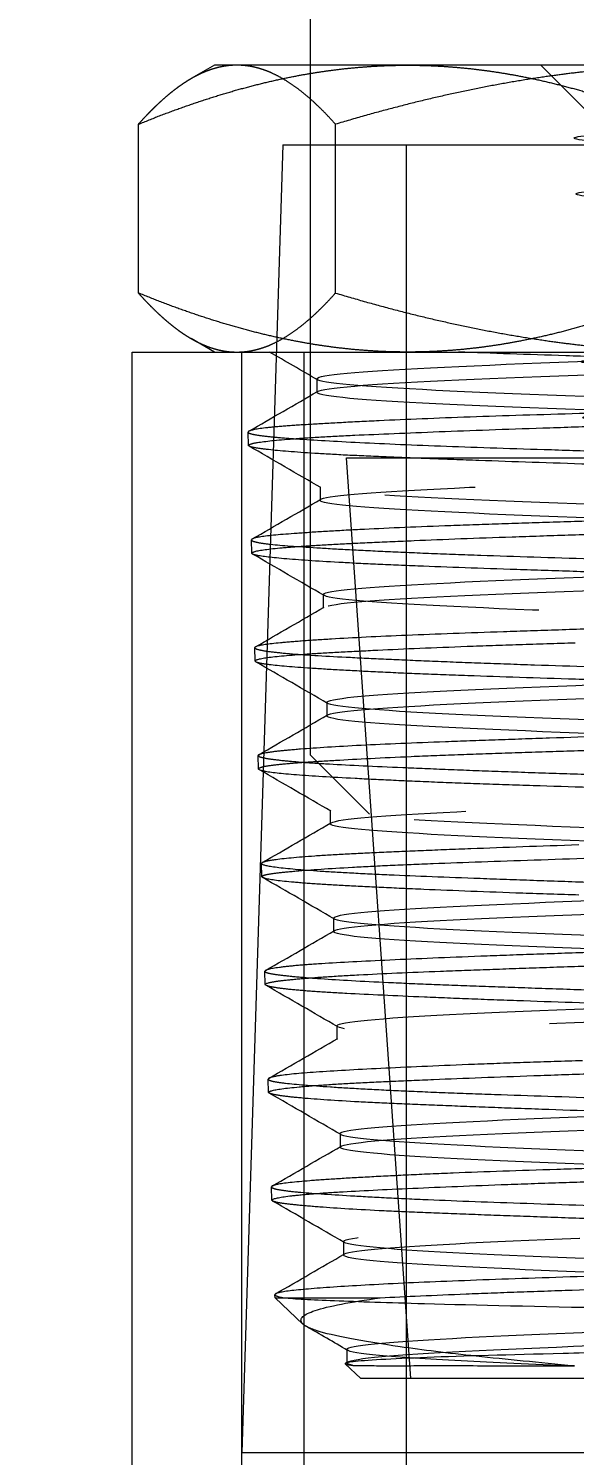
# Model space of a CAD drawing. Header units: millimetres. Extents: x -46397 to 283259, y -8690 to 23983.
# Drawn here: x 188725.79 to 188740.22, y 1613.78 to 1651.43 of the extents above; entities that cross this region are included whole.
import ezdxf

# ---------------------------------------------------------------- set-up
doc = ezdxf.new("R2010")
doc.units = ezdxf.units.MM
doc.linetypes.add('CENTER', pattern=[2, 1.25, -0.25, 0.25, -0.25])
doc.layers.get('Defpoints').update_dxf_attribs({"lineweight": 0})
doc.layers.add('DIM', color=8, linetype='Continuous')
doc.layers.add('mDƯỜNG TÂM', color=8, linetype='CENTER', lineweight=0)
doc.styles.add('GHI CHÚ 1', font='isocp_IV25.ttf', dxfattribs={"width": 0.8})
doc.dimstyles.new('1-30SCALE', dxfattribs={"dimtxt": 75, "dimasz": 75, "dimexe": 37.5, "dimexo": 30, "dimgap": 30, "dimtad": 1, "dimtoh": 1, "dimdec": 0, "dimdsep": 46, "dimtxsty": 'GHI CHÚ 1', "dimcen": 0.09, "dimclrd": 256, "dimclre": 256, "dimclrt": 2, "dimadec": 0, "dimazin": 0, "dimtfac": 1, "dimtdec": 0, "dimtofl": 0, "dimtmove": 0, "dimatfit": 3, "dimfxl": 1, "dimlwd": 0, "dimlwe": 0, "dimarcsym": 0})

# ---------------------------------------------------------------- blocks, each defined once
blk = doc.blocks.new('ggd')
at = {"layer": 'mDƯỜNG TÂM', "color": 8, "ltscale": 50, "extrusion": (6.89019e-16, 1, 0)}
for p, q in [((615.839, 1595.599), (615.839, 1592.234)), ((613.31, 1592.234), (612.695, 1591.879)), ((618.414, 1592.234), (613.31, 1592.234)), ((615.839, 1592.234), (615.839, 1574.038)), ((635.245, 1592.234), (618.414, 1592.234)), ((623.473, 1590.693), (621.932, 1592.234)), ((611.3, 1586.223), (611.3, 1590.677)), ((616.508, 1586.223), (616.508, 1590.677)), ((615.113, 1590.132), (614.035, 1555.635)), ((615.113, 1590.132), (617.512, 1590.132)), ((617.512, 1590.132), (646.357, 1590.132)), ((618.379, 1555.635), (618.379, 1590.132)), ((613.31, 1584.666), (612.695, 1585.021)), ((611.134, 1584.666), (616.875, 1584.666)), ((611.134, 1537.624), (611.134, 1584.666)), ((614.035, 1537.624), (614.035, 1584.666)), ((615.682, 1537.624), (615.682, 1584.666)), ((616.875, 1584.666), (650.336, 1584.666)), ((618.379, 1412.577), (618.379, 1584.666)), ((616.013, 1583.958), (616.013, 1583.603)), ((614.21, 1582.204), (614.199, 1582.554)), ((616.795, 1581.878), (644.2, 1581.878)), ((618.494, 1557.582), (616.795, 1581.878)), ((616.099, 1581.114), (616.099, 1580.758)), ((614.298, 1579.358), (614.287, 1579.711)), ((616.186, 1578.268), (616.186, 1577.912)), ((614.387, 1576.513), (614.376, 1576.867)), ((616.275, 1575.422), (616.275, 1575.067)), ((614.475, 1573.67), (614.464, 1574.021)), ((617.407, 1572.47), (615.839, 1574.038)), ((616.367, 1572.577), (616.367, 1572.222)), ((614.564, 1570.826), (614.553, 1571.175)), ((616.457, 1569.733), (616.457, 1569.377)), ((614.652, 1567.981), (614.642, 1568.329)), ((616.546, 1566.889), (616.546, 1566.533)), ((614.741, 1565.135), (614.73, 1565.484)), ((616.632, 1564.044), (616.632, 1563.689)), ((614.83, 1562.288), (614.819, 1562.64)), ((616.718, 1561.199), (616.718, 1560.843)), ((614.91, 1559.715), (614.907, 1559.796)), ((614.91, 1559.715), (615.149, 1559.715)), ((615.648, 1559.021), (614.91, 1559.715)), ((615.149, 1559.715), (617.691, 1559.715)), ((616.806, 1558.353), (616.806, 1557.997)), ((617.18, 1557.582), (616.764, 1557.973)), ((616.769, 1557.988), (616.828, 1558.022)), ((644.291, 1557.582), (617.18, 1557.582)), ((614.035, 1555.635), (616.6, 1555.635)), ((616.6, 1555.635), (647.435, 1555.635))]:
    blk.add_line(p, q, dxfattribs=at)
at = {"layer": 'mDƯỜNG TÂM', "color": 8, "ltscale": 50}
for points, weights in [([(611.3, 1590.677), (615.112, 1592.234), (618.414, 1592.234)], [1.34963998936, 1.45403500584, 1.45403500584]), ([(613.904, 1592.234), (613.31, 1592.234), (612.695, 1591.879)], [1.45403500584, 1.45403500584, 1.42883311841]), ([(616.508, 1590.677), (615.112, 1592.234), (613.904, 1592.234)], [1.34963998936, 1.45403500584, 1.45403500584]), ([(626.225, 1592.234), (621.715, 1592.234), (616.508, 1590.677)], [1.45403500584, 1.45403500584, 1.34963998936]), ([(618.414, 1592.234), (621.715, 1592.234), (625.528, 1590.677)], [1.45403500584, 1.45403500584, 1.34963998936]), ([(612.695, 1591.879), (612.036, 1591.498), (611.3, 1590.677)], [1.42883311841, 1.40274220466, 1.34963998936]), ([(611.3, 1586.223), (612.036, 1585.402), (612.695, 1585.021)], [1.34963998936, 1.40274220466, 1.42883311841]), ([(618.414, 1584.666), (615.112, 1584.666), (611.3, 1586.223)], [1.45403500584, 1.45403500584, 1.34963998936]), ([(613.904, 1584.666), (615.112, 1584.666), (616.508, 1586.223)], [1.45403500584, 1.45403500584, 1.34963998936]), ([(616.508, 1586.223), (621.715, 1584.666), (626.225, 1584.666)], [1.34963998936, 1.45403500584, 1.45403500584]), ([(625.528, 1586.223), (621.715, 1584.666), (618.414, 1584.666)], [1.34963998936, 1.45403500584, 1.45403500584]), ([(612.695, 1585.021), (613.31, 1584.666), (613.904, 1584.666)], [1.42883311841, 1.45403500584, 1.45403500584])]:
    blk.add_rational_spline(points, weights, degree=2, dxfattribs=at)
for points, knots in [([(628.745, 1582.629), (628.706, 1582.63), (628.667, 1582.631), (626.687, 1582.694), (624.985, 1582.756), (623.024, 1582.879), (622.778, 1582.941), (623.897, 1583.064), (625.255, 1583.126), (628.799, 1583.249), (630.964, 1583.31), (634.849, 1583.434), (636.546, 1583.495), (638.485, 1583.619), (638.715, 1583.68), (637.562, 1583.803), (636.186, 1583.865), (632.616, 1583.988), (630.444, 1584.05), (626.555, 1584.173), (624.864, 1584.235), (622.948, 1584.358), (622.735, 1584.42), (623.921, 1584.543), (625.314, 1584.604), (628.91, 1584.728), (631.091, 1584.789), (634.981, 1584.913), (636.667, 1584.974), (638.56, 1585.097), (638.757, 1585.159), (637.536, 1585.282), (636.126, 1585.344), (632.504, 1585.467), (630.316, 1585.529), (626.423, 1585.652), (624.744, 1585.714), (622.873, 1585.837), (622.693, 1585.898), (623.948, 1586.022), (625.376, 1586.083), (629.023, 1586.207), (631.219, 1586.268), (635.113, 1586.391), (636.786, 1586.453), (638.634, 1586.576), (638.797, 1586.638), (637.508, 1586.761), (636.063, 1586.823), (632.391, 1586.946), (630.186, 1587.008), (626.291, 1587.131), (624.624, 1587.192), (622.8, 1587.316), (622.654, 1587.377), (623.978, 1587.501), (625.44, 1587.562), (629.137, 1587.685), (631.349, 1587.747), (635.246, 1587.87), (636.906, 1587.932), (638.706, 1588.055), (638.836, 1588.117), (637.477, 1588.24), (635.998, 1588.302), (632.275, 1588.425), (630.056, 1588.486), (626.159, 1588.61), (624.505, 1588.671), (622.729, 1588.795), (622.616, 1588.856), (624.01, 1588.979), (625.507, 1589.041), (629.254, 1589.164), (631.481, 1589.226), (635.378, 1589.349), (637.025, 1589.411), (638.777, 1589.534), (638.872, 1589.596), (637.444, 1589.719), (635.93, 1589.78), (632.158, 1589.904), (629.924, 1589.965), (626.026, 1590.088), (624.387, 1590.15), (622.659, 1590.273), (622.581, 1590.335), (624.044, 1590.458), (625.576, 1590.52), (629.372, 1590.643), (631.613, 1590.705), (635.511, 1590.828), (637.143, 1590.89), (638.846, 1591.013), (638.906, 1591.074), (637.408, 1591.198), (635.859, 1591.259), (633.279, 1591.342), (632.567, 1591.364), (631.84, 1591.386)], [0.1246883, 0.1246883, 0.1246883, 0.1246883, 0.125, 0.125, 0.140625, 0.140625, 0.15625, 0.15625, 0.171875, 0.171875, 0.1875, 0.1875, 0.203125, 0.203125, 0.21875, 0.21875, 0.234375, 0.234375, 0.25, 0.25, 0.265625, 0.265625, 0.28125, 0.28125, 0.296875, 0.296875, 0.3125, 0.3125, 0.328125, 0.328125, 0.34375, 0.34375, 0.359375, 0.359375, 0.375, 0.375, 0.390625, 0.390625, 0.40625, 0.40625, 0.421875, 0.421875, 0.4375, 0.4375, 0.453125, 0.453125, 0.46875, 0.46875, 0.484375, 0.484375, 0.5, 0.5, 0.515625, 0.515625, 0.53125, 0.53125, 0.546875, 0.546875, 0.5625, 0.5625, 0.578125, 0.578125, 0.59375, 0.59375, 0.609375, 0.609375, 0.625, 0.625, 0.640625, 0.640625, 0.65625, 0.65625, 0.671875, 0.671875, 0.6875, 0.6875, 0.703125, 0.703125, 0.71875, 0.71875, 0.734375, 0.734375, 0.75, 0.75, 0.765625, 0.765625, 0.78125, 0.78125, 0.796875, 0.796875, 0.8125, 0.8125, 0.828125, 0.828125, 0.84375, 0.84375, 0.859375, 0.859375, 0.8648583, 0.8648583, 0.8648583, 0.8648583]), ([(616.964, 1557.93), (616.882, 1557.947), (616.832, 1557.965), (616.714, 1558.079), (617.589, 1558.175), (620.959, 1558.368), (623.444, 1558.464), (629.06, 1558.657), (632.177, 1558.753), (637.832, 1558.946), (640.354, 1559.042), (643.82, 1559.235), (644.753, 1559.331), (644.662, 1559.523), (643.637, 1559.62), (640.021, 1559.812), (637.438, 1559.909), (631.716, 1560.101), (628.592, 1560.198), (623.015, 1560.39), (620.578, 1560.487), (617.343, 1560.679), (616.554, 1560.776), (616.938, 1560.968), (618.11, 1561.064), (621.967, 1561.257), (624.641, 1561.353), (630.455, 1561.546), (633.58, 1561.642), (639.065, 1561.835), (641.41, 1561.931), (644.405, 1562.124), (645.046, 1562.22), (644.368, 1562.413), (643.051, 1562.509), (638.963, 1562.702), (636.203, 1562.798), (630.31, 1562.991), (627.192, 1563.087), (621.813, 1563.28), (619.566, 1563.376), (616.82, 1563.569), (616.329, 1563.665), (617.3, 1563.858), (618.761, 1563.954), (623.073, 1564.146), (625.912, 1564.243), (631.87, 1564.435), (634.972, 1564.532), (640.232, 1564.724), (642.375, 1564.821), (644.864, 1565.013), (645.203, 1565.11), (643.938, 1565.302), (642.337, 1565.399), (637.811, 1565.591), (634.898, 1565.687), (628.889, 1565.88), (625.81, 1565.976), (620.683, 1566.169), (618.65, 1566.265), (616.426, 1566.458), (616.241, 1566.554), (617.799, 1566.747), (619.537, 1566.843), (624.268, 1567.036), (627.248, 1567.132), (633.293, 1567.325), (636.341, 1567.421), (641.321, 1567.614), (643.239, 1567.71), (645.191, 1567.903), (645.221, 1567.999), (643.373, 1568.192), (641.5, 1568.288), (636.575, 1568.481), (633.535, 1568.577), (627.469, 1568.77), (624.458, 1568.866), (619.637, 1569.058), (617.841, 1569.155), (616.167, 1569.347), (616.294, 1569.444), (618.43, 1569.636), (620.433, 1569.733), (625.542, 1569.925), (628.634, 1570.022), (634.708, 1570.214), (637.673, 1570.311), (642.321, 1570.503), (643.991, 1570.599), (645.381, 1570.792), (645.097, 1570.888), (642.677, 1571.081), (640.548, 1571.177), (635.266, 1571.37), (632.128, 1571.466), (626.062, 1571.659), (623.15, 1571.755), (618.687, 1571.948), (617.148, 1572.044), (616.047, 1572.237), (616.489, 1572.333), (619.189, 1572.526), (621.44, 1572.622), (626.882, 1572.815), (630.058, 1572.911), (636.103, 1573.104), (638.954, 1573.2), (643.22, 1573.393), (644.624, 1573.489), (645.43, 1573.681), (644.831, 1573.778), (641.855, 1573.97), (639.487, 1574.067), (633.897, 1574.259), (630.69, 1574.356), (624.683, 1574.548), (621.899, 1574.645), (617.841, 1574.837), (616.578, 1574.934), (616.069, 1575.126), (616.825, 1575.222), (620.071, 1575.415), (622.551, 1575.511), (628.277, 1575.704), (631.507, 1575.8), (637.462, 1575.993), (640.171, 1576.089), (644.009, 1576.282), (645.129, 1576.378), (645.336, 1576.571), (644.424, 1576.667), (640.915, 1576.86), (638.328, 1576.956), (632.479, 1577.149), (629.234, 1577.245), (623.346, 1577.438), (620.72, 1577.534), (617.112, 1577.727), (616.14, 1577.823), (616.235, 1578.016), (617.302, 1578.112), (621.068, 1578.304), (623.756, 1578.401), (629.714, 1578.593), (632.967, 1578.69), (638.773, 1578.882), (641.31, 1578.979), (644.678, 1579.171), (645.499, 1579.268), (645.099, 1579.46), (643.879, 1579.557), (639.864, 1579.749), (637.08, 1579.845), (631.027, 1580.038), (627.774, 1580.134), (622.065, 1580.327), (619.623, 1580.423), (616.506, 1580.616), (615.838, 1580.712), (616.544, 1580.905), (617.916, 1581.001), (622.171, 1581.194), (625.044, 1581.29), (631.178, 1581.483), (634.423, 1581.579), (640.022, 1581.772), (642.361, 1581.868), (645.219, 1582.061), (645.73, 1582.157), (644.718, 1582.35), (643.198, 1582.446), (638.71, 1582.639), (635.755, 1582.735), (629.554, 1582.928), (626.326, 1583.024), (620.852, 1583.216), (618.622, 1583.313), (616.031, 1583.505), (615.679, 1583.602), (616.996, 1583.794), (618.662, 1583.891), (623.372, 1584.083), (626.404, 1584.18), (632.656, 1584.372), (635.861, 1584.469), (639.464, 1584.599), (640.331, 1584.632), (641.113, 1584.666)], [0.0142017, 0.0142017, 0.0142017, 0.0142017, 0.015625, 0.015625, 0.0234375, 0.0234375, 0.03125, 0.03125, 0.0390625, 0.0390625, 0.046875, 0.046875, 0.0546875, 0.0546875, 0.0625, 0.0625, 0.0703125, 0.0703125, 0.078125, 0.078125, 0.0859375, 0.0859375, 0.09375, 0.09375, 0.1015625, 0.1015625, 0.109375, 0.109375, 0.1171875, 0.1171875, 0.125, 0.125, 0.1328125, 0.1328125, 0.140625, 0.140625, 0.1484375, 0.1484375, 0.15625, 0.15625, 0.1640625, 0.1640625, 0.171875, 0.171875, 0.1796875, 0.1796875, 0.1875, 0.1875, 0.1953125, 0.1953125, 0.203125, 0.203125, 0.2109375, 0.2109375, 0.21875, 0.21875, 0.2265625, 0.2265625, 0.234375, 0.234375, 0.2421875, 0.2421875, 0.25, 0.25, 0.2578125, 0.2578125, 0.265625, 0.265625, 0.2734375, 0.2734375, 0.28125, 0.28125, 0.2890625, 0.2890625, 0.296875, 0.296875, 0.3046875, 0.3046875, 0.3125, 0.3125, 0.3203125, 0.3203125, 0.328125, 0.328125, 0.3359375, 0.3359375, 0.34375, 0.34375, 0.3515625, 0.3515625, 0.359375, 0.359375, 0.3671875, 0.3671875, 0.375, 0.375, 0.3828125, 0.3828125, 0.390625, 0.390625, 0.3984375, 0.3984375, 0.40625, 0.40625, 0.4140625, 0.4140625, 0.421875, 0.421875, 0.4296875, 0.4296875, 0.4375, 0.4375, 0.4453125, 0.4453125, 0.453125, 0.453125, 0.4609375, 0.4609375, 0.46875, 0.46875, 0.4765625, 0.4765625, 0.484375, 0.484375, 0.4921875, 0.4921875, 0.5, 0.5, 0.5078125, 0.5078125, 0.515625, 0.515625, 0.5234375, 0.5234375, 0.53125, 0.53125, 0.5390625, 0.5390625, 0.546875, 0.546875, 0.5546875, 0.5546875, 0.5625, 0.5625, 0.5703125, 0.5703125, 0.578125, 0.578125, 0.5859375, 0.5859375, 0.59375, 0.59375, 0.6015625, 0.6015625, 0.609375, 0.609375, 0.6171875, 0.6171875, 0.625, 0.625, 0.6328125, 0.6328125, 0.640625, 0.640625, 0.6484375, 0.6484375, 0.65625, 0.65625, 0.6640625, 0.6640625, 0.671875, 0.671875, 0.6796875, 0.6796875, 0.6875, 0.6875, 0.6953125, 0.6953125, 0.703125, 0.703125, 0.7109375, 0.7109375, 0.71875, 0.71875, 0.7265625, 0.7265625, 0.734375, 0.734375, 0.7371154, 0.7371154, 0.7371154, 0.7371154]), ([(622.818, 1557.916), (621.694, 1557.96), (620.682, 1558.005), (617.989, 1558.145), (616.913, 1558.242), (616.714, 1558.434), (617.589, 1558.531), (620.959, 1558.723), (623.444, 1558.82), (629.06, 1559.012), (632.177, 1559.109), (637.832, 1559.301), (640.354, 1559.398), (643.82, 1559.59), (644.753, 1559.686), (644.662, 1559.879), (643.637, 1559.975), (640.021, 1560.168), (637.438, 1560.264), (631.716, 1560.457), (628.592, 1560.553), (623.015, 1560.746), (620.578, 1560.842), (617.343, 1561.035), (616.554, 1561.131), (616.938, 1561.324), (618.11, 1561.42), (621.967, 1561.613), (624.641, 1561.709), (630.455, 1561.902), (633.58, 1561.998), (639.065, 1562.191), (641.41, 1562.287), (644.405, 1562.48), (645.046, 1562.576), (644.368, 1562.768), (643.051, 1562.865), (638.963, 1563.057), (636.203, 1563.154), (630.31, 1563.346), (627.192, 1563.443), (621.813, 1563.635), (619.566, 1563.732), (616.82, 1563.924), (616.329, 1564.021), (617.3, 1564.213), (618.761, 1564.309), (623.073, 1564.502), (625.912, 1564.598), (631.87, 1564.791), (634.972, 1564.887), (640.232, 1565.08), (642.375, 1565.176), (644.864, 1565.369), (645.203, 1565.465), (643.938, 1565.658), (642.337, 1565.754), (637.811, 1565.947), (634.898, 1566.043), (628.889, 1566.236), (625.81, 1566.332), (620.683, 1566.525), (618.65, 1566.621), (616.426, 1566.814), (616.241, 1566.91), (617.799, 1567.103), (619.537, 1567.199), (624.268, 1567.391), (627.248, 1567.488), (633.293, 1567.68), (636.341, 1567.777), (641.321, 1567.969), (643.239, 1568.066), (645.191, 1568.258), (645.221, 1568.355), (643.373, 1568.547), (641.5, 1568.644), (636.575, 1568.836), (633.535, 1568.932), (627.469, 1569.125), (624.458, 1569.221), (619.637, 1569.414), (617.841, 1569.51), (616.167, 1569.703), (616.294, 1569.799), (618.43, 1569.992), (620.433, 1570.088), (625.542, 1570.281), (628.634, 1570.377), (634.708, 1570.57), (637.673, 1570.666), (642.321, 1570.859), (643.991, 1570.955), (645.381, 1571.148), (645.097, 1571.244), (642.677, 1571.437), (640.548, 1571.533), (635.266, 1571.726), (632.128, 1571.822), (626.062, 1572.015), (623.15, 1572.111), (618.687, 1572.303), (617.148, 1572.4), (616.047, 1572.592), (616.489, 1572.689), (619.189, 1572.881), (621.44, 1572.978), (626.882, 1573.17), (630.058, 1573.267), (636.103, 1573.459), (638.954, 1573.556), (643.22, 1573.748), (644.624, 1573.844), (645.43, 1574.037), (644.831, 1574.133), (641.855, 1574.326), (639.487, 1574.422), (633.897, 1574.615), (630.69, 1574.711), (624.683, 1574.904), (621.899, 1575), (617.841, 1575.193), (616.578, 1575.289), (616.069, 1575.482), (616.825, 1575.578), (620.071, 1575.771), (622.551, 1575.867), (628.277, 1576.06), (631.507, 1576.156), (637.462, 1576.349), (640.171, 1576.445), (644.009, 1576.638), (645.129, 1576.734), (645.336, 1576.926), (644.424, 1577.023), (640.915, 1577.215), (638.328, 1577.312), (632.479, 1577.504), (629.234, 1577.601), (623.346, 1577.793), (620.72, 1577.89), (617.112, 1578.082), (616.14, 1578.179), (616.235, 1578.371), (617.302, 1578.467), (621.068, 1578.66), (623.756, 1578.756), (629.714, 1578.949), (632.967, 1579.045), (638.773, 1579.238), (641.31, 1579.334), (644.678, 1579.527), (645.499, 1579.623), (645.099, 1579.816), (643.879, 1579.912), (639.864, 1580.105), (637.08, 1580.201), (631.027, 1580.394), (627.774, 1580.49), (622.065, 1580.683), (619.623, 1580.779), (616.506, 1580.972), (615.838, 1581.068), (616.544, 1581.261), (617.916, 1581.357), (622.171, 1581.549), (625.044, 1581.646), (631.178, 1581.838), (634.423, 1581.935), (640.022, 1582.127), (642.361, 1582.224), (645.219, 1582.416), (645.73, 1582.513), (644.718, 1582.705), (643.198, 1582.802), (638.71, 1582.994), (635.755, 1583.091), (629.554, 1583.283), (626.326, 1583.379), (620.852, 1583.572), (618.622, 1583.668), (616.031, 1583.861), (615.679, 1583.957), (616.996, 1584.15), (618.662, 1584.246), (623.372, 1584.439), (626.404, 1584.535), (629.905, 1584.643), (630.282, 1584.655), (630.658, 1584.666)], [0.0042069, 0.0042069, 0.0042069, 0.0042069, 0.0078125, 0.0078125, 0.015625, 0.015625, 0.0234375, 0.0234375, 0.03125, 0.03125, 0.0390625, 0.0390625, 0.046875, 0.046875, 0.0546875, 0.0546875, 0.0625, 0.0625, 0.0703125, 0.0703125, 0.078125, 0.078125, 0.0859375, 0.0859375, 0.09375, 0.09375, 0.1015625, 0.1015625, 0.109375, 0.109375, 0.1171875, 0.1171875, 0.125, 0.125, 0.1328125, 0.1328125, 0.140625, 0.140625, 0.1484375, 0.1484375, 0.15625, 0.15625, 0.1640625, 0.1640625, 0.171875, 0.171875, 0.1796875, 0.1796875, 0.1875, 0.1875, 0.1953125, 0.1953125, 0.203125, 0.203125, 0.2109375, 0.2109375, 0.21875, 0.21875, 0.2265625, 0.2265625, 0.234375, 0.234375, 0.2421875, 0.2421875, 0.25, 0.25, 0.2578125, 0.2578125, 0.265625, 0.265625, 0.2734375, 0.2734375, 0.28125, 0.28125, 0.2890625, 0.2890625, 0.296875, 0.296875, 0.3046875, 0.3046875, 0.3125, 0.3125, 0.3203125, 0.3203125, 0.328125, 0.328125, 0.3359375, 0.3359375, 0.34375, 0.34375, 0.3515625, 0.3515625, 0.359375, 0.359375, 0.3671875, 0.3671875, 0.375, 0.375, 0.3828125, 0.3828125, 0.390625, 0.390625, 0.3984375, 0.3984375, 0.40625, 0.40625, 0.4140625, 0.4140625, 0.421875, 0.421875, 0.4296875, 0.4296875, 0.4375, 0.4375, 0.4453125, 0.4453125, 0.453125, 0.453125, 0.4609375, 0.4609375, 0.46875, 0.46875, 0.4765625, 0.4765625, 0.484375, 0.484375, 0.4921875, 0.4921875, 0.5, 0.5, 0.5078125, 0.5078125, 0.515625, 0.515625, 0.5234375, 0.5234375, 0.53125, 0.53125, 0.5390625, 0.5390625, 0.546875, 0.546875, 0.5546875, 0.5546875, 0.5625, 0.5625, 0.5703125, 0.5703125, 0.578125, 0.578125, 0.5859375, 0.5859375, 0.59375, 0.59375, 0.6015625, 0.6015625, 0.609375, 0.609375, 0.6171875, 0.6171875, 0.625, 0.625, 0.6328125, 0.6328125, 0.640625, 0.640625, 0.6484375, 0.6484375, 0.65625, 0.65625, 0.6640625, 0.6640625, 0.671875, 0.671875, 0.6796875, 0.6796875, 0.6875, 0.6875, 0.6953125, 0.6953125, 0.703125, 0.703125, 0.7109375, 0.7109375, 0.71875, 0.71875, 0.7265625, 0.7265625, 0.7275, 0.7275, 0.7275, 0.7275]), ([(624.163, 1584.521), (623.629, 1584.536), (623.102, 1584.552), (622.592, 1584.568), (621.573, 1584.6), (620.628, 1584.633), (619.757, 1584.666)], [0.564025617, 0.564025617, 0.564025617, 0.564025617, 0.565133722, 0.565133722, 0.565133722, 0.567349933, 0.567349933, 0.567349933, 0.567349933]), ([(627.879, 1583.189), (627.307, 1583.172), (626.735, 1583.155), (626.173, 1583.139), (625.048, 1583.106), (623.975, 1583.074), (622.952, 1583.043), (621.929, 1583.012), (620.949, 1582.982), (620.063, 1582.951)], [0.212977656, 0.212977656, 0.212977656, 0.212977656, 0.214091572, 0.214091572, 0.214091572, 0.216319403, 0.216319403, 0.216319403, 0.218547234, 0.218547234, 0.218547234, 0.218547234]), ([(617.659, 1582.853), (617.301, 1582.836), (616.967, 1582.819), (616.662, 1582.803), (616.357, 1582.787), (616.079, 1582.772), (615.829, 1582.756)], [0.220775066, 0.220775066, 0.220775066, 0.220775066, 0.221888981, 0.221888981, 0.221888981, 0.223002897, 0.223002897, 0.223002897, 0.223002897]), ([(616.12, 1582.426), (616.393, 1582.442), (616.692, 1582.457), (617.015, 1582.472), (617.661, 1582.503), (618.403, 1582.533), (619.246, 1582.566), (620.088, 1582.599), (621.006, 1582.632), (621.988, 1582.665)], [0.515268982, 0.515268982, 0.515268982, 0.515268982, 0.516377087, 0.516377087, 0.516377087, 0.518593298, 0.518593298, 0.518593298, 0.520809508, 0.520809508, 0.520809508, 0.520809508]), ([(614.252, 1582.517), (614.298, 1582.501), (614.375, 1582.485), (614.482, 1582.47), (614.589, 1582.454), (614.725, 1582.439), (614.892, 1582.424)], [0.228572475, 0.228572475, 0.228572475, 0.228572475, 0.229686391, 0.229686391, 0.229686391, 0.230800306, 0.230800306, 0.230800306, 0.230800306]), ([(614.892, 1582.424), (615.058, 1582.409), (615.255, 1582.393), (615.481, 1582.378), (615.934, 1582.346), (616.492, 1582.313), (617.154, 1582.28)], [0.230800306, 0.230800306, 0.230800306, 0.230800306, 0.231914222, 0.231914222, 0.231914222, 0.234142053, 0.234142053, 0.234142053, 0.234142053]), ([(619.437, 1582.183), (620.284, 1582.152), (621.208, 1582.122), (622.211, 1582.091), (622.712, 1582.075), (623.231, 1582.059), (623.758, 1582.042)], [0.236369885, 0.236369885, 0.236369885, 0.236369885, 0.238597716, 0.238597716, 0.238597716, 0.239711632, 0.239711632, 0.239711632, 0.239711632]), ([(620.296, 1581.805), (619.841, 1581.821), (619.408, 1581.837), (618.999, 1581.852), (618.591, 1581.868), (618.205, 1581.883), (617.843, 1581.898)], [0.500863612, 0.500863612, 0.500863612, 0.500863612, 0.501971718, 0.501971718, 0.501971718, 0.503079823, 0.503079823, 0.503079823, 0.503079823]), ([(619.397, 1580.079), (618.55, 1580.047), (617.801, 1580.014), (617.147, 1579.981), (616.82, 1579.965), (616.517, 1579.948), (616.24, 1579.931)], [0.285382173, 0.285382173, 0.285382173, 0.285382173, 0.287610004, 0.287610004, 0.287610004, 0.28872392, 0.28872392, 0.28872392, 0.28872392]), ([(623.692, 1580.219), (623.166, 1580.203), (622.656, 1580.187), (622.162, 1580.171), (621.668, 1580.156), (621.19, 1580.14), (620.729, 1580.125)], [0.282040426, 0.282040426, 0.282040426, 0.282040426, 0.283154342, 0.283154342, 0.283154342, 0.284268257, 0.284268257, 0.284268257, 0.284268257]), ([(622.658, 1579.84), (623.166, 1579.855), (623.686, 1579.87), (624.218, 1579.886), (624.749, 1579.901), (625.292, 1579.916), (625.846, 1579.932)], [0.455431294, 0.455431294, 0.455431294, 0.455431294, 0.456539399, 0.456539399, 0.456539399, 0.457647504, 0.457647504, 0.457647504, 0.457647504]), ([(616.595, 1579.116), (616.004, 1579.149), (615.519, 1579.183), (615.147, 1579.215), (614.775, 1579.248), (614.527, 1579.278), (614.399, 1579.309)], [0.438809714, 0.438809714, 0.438809714, 0.438809714, 0.441025924, 0.441025924, 0.441025924, 0.443242135, 0.443242135, 0.443242135, 0.443242135]), ([(614.457, 1579.643), (614.541, 1579.627), (614.656, 1579.611), (614.801, 1579.595), (615.089, 1579.564), (615.492, 1579.534), (616.012, 1579.503), (616.272, 1579.487), (616.563, 1579.471), (616.876, 1579.454), (617.19, 1579.438), (617.527, 1579.421), (617.889, 1579.405), (618.251, 1579.388), (618.636, 1579.372), (619.045, 1579.355), (619.455, 1579.339), (619.891, 1579.323), (620.343, 1579.307)], [0.295407414, 0.295407414, 0.295407414, 0.295407414, 0.296521329, 0.296521329, 0.296521329, 0.298749161, 0.298749161, 0.298749161, 0.299863076, 0.299863076, 0.299863076, 0.300976992, 0.300976992, 0.300976992, 0.302090907, 0.302090907, 0.302090907, 0.303204823, 0.303204823, 0.303204823, 0.303204823]), ([(615.101, 1579.504), (615.281, 1579.52), (615.492, 1579.536), (615.73, 1579.551), (615.967, 1579.567), (616.231, 1579.582), (616.522, 1579.597), (616.812, 1579.613), (617.13, 1579.628), (617.474, 1579.644)], [0.447674556, 0.447674556, 0.447674556, 0.447674556, 0.448782662, 0.448782662, 0.448782662, 0.449890767, 0.449890767, 0.449890767, 0.450998872, 0.450998872, 0.450998872, 0.450998872]), ([(620.343, 1579.307), (621.248, 1579.275), (622.218, 1579.245), (623.253, 1579.214), (623.77, 1579.199), (624.307, 1579.183), (624.853, 1579.166)], [0.303204823, 0.303204823, 0.303204823, 0.303204823, 0.305432654, 0.305432654, 0.305432654, 0.30654657, 0.30654657, 0.30654657, 0.30654657]), ([(621.301, 1578.927), (620.346, 1578.959), (619.473, 1578.99), (618.683, 1579.02), (618.288, 1579.036), (617.912, 1579.051), (617.562, 1579.067), (617.212, 1579.083), (616.89, 1579.1), (616.595, 1579.116)], [0.434377292, 0.434377292, 0.434377292, 0.434377292, 0.436593503, 0.436593503, 0.436593503, 0.437701608, 0.437701608, 0.437701608, 0.438809714, 0.438809714, 0.438809714, 0.438809714]), ([(623.951, 1577.383), (623.423, 1577.366), (622.904, 1577.349), (622.4, 1577.333), (621.896, 1577.316), (621.412, 1577.3), (620.948, 1577.284)], [0.347761449, 0.347761449, 0.347761449, 0.347761449, 0.348875364, 0.348875364, 0.348875364, 0.34998928, 0.34998928, 0.34998928, 0.34998928]), ([(614.528, 1576.803), (614.607, 1576.787), (614.717, 1576.77), (614.857, 1576.754), (614.997, 1576.737), (615.169, 1576.721), (615.369, 1576.705)], [0.361128436, 0.361128436, 0.361128436, 0.361128436, 0.362242352, 0.362242352, 0.362242352, 0.363356268, 0.363356268, 0.363356268, 0.363356268]), ([(615.855, 1576.323), (615.371, 1576.356), (615.007, 1576.387), (614.76, 1576.417), (614.637, 1576.433), (614.543, 1576.448), (614.48, 1576.464)], [0.374539604, 0.374539604, 0.374539604, 0.374539604, 0.376755815, 0.376755815, 0.376755815, 0.37786392, 0.37786392, 0.37786392, 0.37786392]), ([(619.069, 1576.513), (619.475, 1576.497), (619.902, 1576.48), (620.35, 1576.464), (620.799, 1576.447), (621.271, 1576.431), (621.761, 1576.415)], [0.36781193, 0.36781193, 0.36781193, 0.36781193, 0.368925846, 0.368925846, 0.368925846, 0.370039762, 0.370039762, 0.370039762, 0.370039762]), ([(621.761, 1576.415), (622.741, 1576.383), (623.772, 1576.353), (624.855, 1576.322), (625.937, 1576.291), (627.082, 1576.257), (628.228, 1576.223)], [0.370039762, 0.370039762, 0.370039762, 0.370039762, 0.372267593, 0.372267593, 0.372267593, 0.374495424, 0.374495424, 0.374495424, 0.374495424]), ([(624.428, 1575.983), (623.89, 1576), (623.359, 1576.017), (622.849, 1576.033), (621.829, 1576.066), (620.88, 1576.096), (620.002, 1576.127), (619.562, 1576.143), (619.139, 1576.158), (618.742, 1576.174)], [0.366782867, 0.366782867, 0.366782867, 0.366782867, 0.367890972, 0.367890972, 0.367890972, 0.370107183, 0.370107183, 0.370107183, 0.371215288, 0.371215288, 0.371215288, 0.371215288]), ([(615.058, 1573.897), (615.213, 1573.88), (615.398, 1573.864), (615.613, 1573.847), (615.828, 1573.831), (616.075, 1573.815), (616.347, 1573.799)], [0.427963375, 0.427963375, 0.427963375, 0.427963375, 0.42907729, 0.42907729, 0.42907729, 0.430191206, 0.430191206, 0.430191206, 0.430191206]), ([(618.042, 1573.364), (617.679, 1573.381), (617.337, 1573.398), (617.023, 1573.414), (616.393, 1573.448), (615.879, 1573.479), (615.478, 1573.51)], [0.306945178, 0.306945178, 0.306945178, 0.306945178, 0.308053284, 0.308053284, 0.308053284, 0.310269494, 0.310269494, 0.310269494, 0.310269494]), ([(625.013, 1573.123), (623.921, 1573.156), (622.887, 1573.188), (621.91, 1573.219), (621.422, 1573.234), (620.945, 1573.25), (620.491, 1573.265)], [0.301404652, 0.301404652, 0.301404652, 0.301404652, 0.303620862, 0.303620862, 0.303620862, 0.304728968, 0.304728968, 0.304728968, 0.304728968]), ([(620.809, 1573.605), (621.267, 1573.589), (621.745, 1573.572), (622.24, 1573.556), (622.735, 1573.54), (623.252, 1573.523), (623.781, 1573.508)], [0.434646869, 0.434646869, 0.434646869, 0.434646869, 0.435760784, 0.435760784, 0.435760784, 0.4368747, 0.4368747, 0.4368747, 0.4368747]), ([(620.087, 1571.56), (619.649, 1571.543), (619.227, 1571.527), (618.832, 1571.511), (618.437, 1571.494), (618.067, 1571.479), (617.723, 1571.463), (617.379, 1571.448), (617.06, 1571.432), (616.767, 1571.416), (616.473, 1571.401), (616.204, 1571.385), (615.965, 1571.368)], [0.481431326, 0.481431326, 0.481431326, 0.481431326, 0.482545241, 0.482545241, 0.482545241, 0.483659157, 0.483659157, 0.483659157, 0.484773073, 0.484773073, 0.484773073, 0.485886988, 0.485886988, 0.485886988, 0.485886988]), ([(616.103, 1570.974), (616.351, 1570.957), (616.627, 1570.941), (616.933, 1570.925), (617.239, 1570.909), (617.572, 1570.893), (617.926, 1570.878)], [0.494798313, 0.494798313, 0.494798313, 0.494798313, 0.495912229, 0.495912229, 0.495912229, 0.497026145, 0.497026145, 0.497026145, 0.497026145]), ([(617.127, 1568.236), (617.748, 1568.269), (618.467, 1568.3), (619.284, 1568.332), (619.693, 1568.347), (620.128, 1568.363), (620.581, 1568.379)], [0.190594118, 0.190594118, 0.190594118, 0.190594118, 0.192810329, 0.192810329, 0.192810329, 0.193918434, 0.193918434, 0.193918434, 0.193918434]), ([(614.733, 1568.282), (614.795, 1568.266), (614.888, 1568.251), (615.012, 1568.235), (615.135, 1568.219), (615.289, 1568.203), (615.475, 1568.186)], [0.556063674, 0.556063674, 0.556063674, 0.556063674, 0.557177589, 0.557177589, 0.557177589, 0.558291505, 0.558291505, 0.558291505, 0.558291505]), ([(619.043, 1567.987), (619.443, 1567.972), (619.864, 1567.956), (620.304, 1567.94), (620.745, 1567.924), (621.207, 1567.908), (621.688, 1567.891)], [0.562747167, 0.562747167, 0.562747167, 0.562747167, 0.563861083, 0.563861083, 0.563861083, 0.564974999, 0.564974999, 0.564974999, 0.564974999]), ([(615.401, 1567.84), (615.226, 1567.857), (615.081, 1567.874), (614.966, 1567.891), (614.851, 1567.908), (614.767, 1567.925), (614.716, 1567.941)], [0.181729275, 0.181729275, 0.181729275, 0.181729275, 0.182837381, 0.182837381, 0.182837381, 0.183945486, 0.183945486, 0.183945486, 0.183945486]), ([(618.858, 1567.647), (618.075, 1567.68), (617.39, 1567.711), (616.805, 1567.743), (616.513, 1567.758), (616.247, 1567.774), (616.013, 1567.79)], [0.177296854, 0.177296854, 0.177296854, 0.177296854, 0.179513065, 0.179513065, 0.179513065, 0.18062117, 0.18062117, 0.18062117, 0.18062117]), ([(615.04, 1565.576), (614.925, 1565.559), (614.842, 1565.542), (614.792, 1565.525), (614.741, 1565.508), (614.722, 1565.491), (614.734, 1565.474)], [0.617329034, 0.617329034, 0.617329034, 0.617329034, 0.618442949, 0.618442949, 0.618442949, 0.619556865, 0.619556865, 0.619556865, 0.619556865]), ([(614.734, 1565.474), (614.746, 1565.458), (614.789, 1565.441), (614.865, 1565.425), (614.941, 1565.409), (615.049, 1565.393), (615.187, 1565.377)], [0.619556865, 0.619556865, 0.619556865, 0.619556865, 0.620670781, 0.620670781, 0.620670781, 0.621784696, 0.621784696, 0.621784696, 0.621784696]), ([(615.549, 1565.28), (615.732, 1565.297), (615.947, 1565.314), (616.19, 1565.331), (616.432, 1565.348), (616.702, 1565.364), (616.999, 1565.38)], [0.124107798, 0.124107798, 0.124107798, 0.124107798, 0.125215903, 0.125215903, 0.125215903, 0.126324008, 0.126324008, 0.126324008, 0.126324008]), ([(616.999, 1565.38), (617.295, 1565.396), (617.618, 1565.412), (617.969, 1565.428), (618.319, 1565.443), (618.699, 1565.459), (619.1, 1565.475)], [0.126324008, 0.126324008, 0.126324008, 0.126324008, 0.127432114, 0.127432114, 0.127432114, 0.128540219, 0.128540219, 0.128540219, 0.128540219]), ([(615.632, 1564.983), (615.44, 1565), (615.277, 1565.017), (615.146, 1565.034), (615.016, 1565.051), (614.918, 1565.068), (614.85, 1565.084), (614.783, 1565.1), (614.746, 1565.116), (614.742, 1565.132), (614.737, 1565.147), (614.765, 1565.163), (614.824, 1565.179)], [0.117459166, 0.117459166, 0.117459166, 0.117459166, 0.118567271, 0.118567271, 0.118567271, 0.119675376, 0.119675376, 0.119675376, 0.120783482, 0.120783482, 0.120783482, 0.121891587, 0.121891587, 0.121891587, 0.121891587]), ([(618.243, 1565.178), (618.605, 1565.161), (618.992, 1565.145), (619.404, 1565.129), (619.816, 1565.113), (620.255, 1565.097), (620.709, 1565.081)], [0.626240359, 0.626240359, 0.626240359, 0.626240359, 0.627354275, 0.627354275, 0.627354275, 0.62846819, 0.62846819, 0.62846819, 0.62846819]), ([(621.959, 1564.686), (621.47, 1564.703), (620.997, 1564.721), (620.549, 1564.738), (620.101, 1564.754), (619.675, 1564.771), (619.271, 1564.787)], [0.110810534, 0.110810534, 0.110810534, 0.110810534, 0.111918639, 0.111918639, 0.111918639, 0.113026744, 0.113026744, 0.113026744, 0.113026744]), ([(626.724, 1564.539), (626.157, 1564.555), (625.598, 1564.571), (625.056, 1564.587), (623.97, 1564.618), (622.937, 1564.651), (621.959, 1564.686)], [0.107486218, 0.107486218, 0.107486218, 0.107486218, 0.108594323, 0.108594323, 0.108594323, 0.110810534, 0.110810534, 0.110810534, 0.110810534]), ([(625.504, 1563.199), (624.957, 1563.182), (624.421, 1563.165), (623.895, 1563.149), (623.369, 1563.132), (622.851, 1563.116), (622.356, 1563.1)], [0.670796985, 0.670796985, 0.670796985, 0.670796985, 0.6719109, 0.6719109, 0.6719109, 0.673024816, 0.673024816, 0.673024816, 0.673024816]), ([(614.974, 1562.706), (614.893, 1562.689), (614.843, 1562.672), (614.826, 1562.655), (614.808, 1562.637), (614.823, 1562.62), (614.869, 1562.603)], [0.681936141, 0.681936141, 0.681936141, 0.681936141, 0.683050057, 0.683050057, 0.683050057, 0.684163972, 0.684163972, 0.684163972, 0.684163972]), ([(617.855, 1562.356), (618.2, 1562.339), (618.568, 1562.322), (618.958, 1562.305), (619.738, 1562.271), (620.606, 1562.239), (621.566, 1562.207)], [0.68973355, 0.68973355, 0.68973355, 0.68973355, 0.690847466, 0.690847466, 0.690847466, 0.693075297, 0.693075297, 0.693075297, 0.693075297]), ([(616.092, 1562.109), (615.865, 1562.126), (615.665, 1562.143), (615.497, 1562.16), (615.33, 1562.177), (615.194, 1562.193), (615.09, 1562.209)], [0.053189056, 0.053189056, 0.053189056, 0.053189056, 0.054297162, 0.054297162, 0.054297162, 0.055405267, 0.055405267, 0.055405267, 0.055405267]), ([(626.155, 1561.709), (625.036, 1561.741), (623.969, 1561.775), (622.952, 1561.81), (622.443, 1561.827), (621.946, 1561.845), (621.472, 1561.862)], [0.044324213, 0.044324213, 0.044324213, 0.044324213, 0.046540424, 0.046540424, 0.046540424, 0.047648529, 0.047648529, 0.047648529, 0.047648529]), ([(625.877, 1560.367), (625.32, 1560.349), (624.777, 1560.332), (624.248, 1560.315), (623.191, 1560.281), (622.188, 1560.247), (621.25, 1560.215)], [0.734290176, 0.734290176, 0.734290176, 0.734290176, 0.735404092, 0.735404092, 0.735404092, 0.737631923, 0.737631923, 0.737631923, 0.737631923]), ([(616.748, 1560.015), (616.205, 1559.981), (615.777, 1559.948), (615.467, 1559.916), (615.158, 1559.883), (614.978, 1559.852), (614.924, 1559.819), (614.87, 1559.785), (614.945, 1559.75), (615.149, 1559.715)], [0.742087586, 0.742087586, 0.742087586, 0.742087586, 0.744315417, 0.744315417, 0.744315417, 0.746543248, 0.746543248, 0.746543248, 0.748771079, 0.748771079, 0.748771079, 0.748771079]), ([(615.149, 1559.715), (615.418, 1559.689), (615.866, 1559.665), (617.11, 1559.616), (617.907, 1559.59), (620.235, 1559.524), (621.909, 1559.487), (625.767, 1559.411), (627.788, 1559.371), (631.536, 1559.301), (633.414, 1559.269), (636.148, 1559.215), (637.066, 1559.195), (639.655, 1559.138), (641.176, 1559.104), (643.647, 1559.03), (644.564, 1558.989), (645.584, 1558.918), (645.761, 1558.887), (645.535, 1558.833), (645.362, 1558.814), (644.603, 1558.759), (643.787, 1558.727), (641.526, 1558.654), (640.06, 1558.614), (637.596, 1558.559), (636.761, 1558.542), (633.964, 1558.486), (632.034, 1558.445), (628.532, 1558.376), (626.692, 1558.342), (624.048, 1558.282), (623.259, 1558.263), (621.099, 1558.208), (619.877, 1558.176), (617.957, 1558.103), (617.291, 1558.063), (616.695, 1557.995), (616.689, 1557.964), (616.964, 1557.93)], [-5.991371, -5.991371, -5.991371, -5.991371, -5.756166, -5.756166, -5.51587, -5.51587, -5.167354, -5.167354, -4.794198, -4.794198, -4.422975, -4.422975, -4.225, -4.225, -3.835017, -3.835017, -3.438431, -3.438431, -3.085621, -3.085621, -2.895458, -2.895458, -2.534856, -2.534856, -2.151513, -2.151513, -1.969769, -1.969769, -1.564136, -1.564136, -1.177055, -1.177055, -1.000421, -1.000421, -0.66023, -0.66023, -0.308798, -0.308798, 0, 0, 0, 0]), ([(622.818, 1557.916), (621.88, 1558.004), (621.014, 1558.088), (619.484, 1558.253), (618.8, 1558.338), (617.176, 1558.572), (616.442, 1558.71), (615.802, 1558.913), (615.668, 1558.983), (615.542, 1559.165), (615.657, 1559.275), (616.317, 1559.496), (616.902, 1559.601), (617.691, 1559.715)], [-1.494979, -1.494979, -1.494979, -1.494979, -1.287461, -1.287461, -1.092573, -1.092573, -0.748624, -0.748624, -0.571424, -0.571424, -0.302102, -0.302102, -0.000001, -0.000001, -0.000001, -0.000001]), ([(616.964, 1557.93), (617.113, 1557.927), (617.366, 1557.924), (618.038, 1557.923), (618.441, 1557.924), (619.408, 1557.925), (619.969, 1557.925), (621.274, 1557.92), (622.017, 1557.917), (622.818, 1557.916)], [-0.7261823, -0.7261823, -0.7261823, -0.7261823, -0.537151, -0.537151, -0.3630117, -0.3630117, -0.1860264, -0.1860264, 0, 0, 0, 0])]:
    blk.add_open_spline(points, degree=3, knots=knots, dxfattribs=at)
for points in [[(616.034, 1583.934), (615.612, 1584.178), (615.19, 1584.422), (614.768, 1584.666)], [(614.219, 1582.577), (614.824, 1582.927), (615.429, 1583.277), (616.034, 1583.627)], [(614.658, 1582.664), (614.386, 1582.633), (614.234, 1582.599), (614.204, 1582.566)], [(615.159, 1582.711), (614.963, 1582.695), (614.795, 1582.68), (614.658, 1582.664)], [(615.829, 1582.756), (615.578, 1582.741), (615.354, 1582.726), (615.159, 1582.711)], [(620.063, 1582.951), (619.177, 1582.919), (618.375, 1582.886), (617.659, 1582.853)], [(621.988, 1582.665), (622.479, 1582.681), (622.987, 1582.697), (623.513, 1582.713)], [(614.204, 1582.566), (614.189, 1582.55), (614.205, 1582.533), (614.252, 1582.517)], [(614.445, 1582.279), (614.642, 1582.312), (614.956, 1582.346), (615.386, 1582.378)], [(615.386, 1582.378), (615.601, 1582.394), (615.846, 1582.41), (616.12, 1582.426)], [(614.224, 1582.185), (614.2, 1582.201), (614.206, 1582.216), (614.242, 1582.231)], [(614.389, 1582.139), (614.304, 1582.155), (614.249, 1582.17), (614.224, 1582.185)], [(616.12, 1581.089), (615.489, 1581.454), (614.858, 1581.819), (614.227, 1582.184)], [(614.242, 1582.231), (614.279, 1582.247), (614.347, 1582.263), (614.445, 1582.279)], [(614.739, 1582.091), (614.592, 1582.108), (614.475, 1582.124), (614.389, 1582.139)], [(615.959, 1581.993), (615.438, 1582.025), (615.031, 1582.059), (614.739, 1582.091)], [(616.826, 1581.944), (616.511, 1581.96), (616.22, 1581.976), (615.959, 1581.993)], [(617.843, 1581.898), (617.481, 1581.914), (617.142, 1581.929), (616.826, 1581.944)], [(617.154, 1582.28), (617.815, 1582.247), (618.59, 1582.214), (619.437, 1582.183)], [(623.208, 1581.706), (622.176, 1581.739), (621.205, 1581.772), (620.296, 1581.805)], [(614.307, 1579.734), (614.911, 1580.083), (615.516, 1580.433), (616.12, 1580.782)], [(620.729, 1580.125), (620.268, 1580.11), (619.82, 1580.094), (619.397, 1580.079)], [(614.536, 1579.791), (614.333, 1579.759), (614.255, 1579.726), (614.299, 1579.693)], [(614.299, 1579.693), (614.321, 1579.676), (614.373, 1579.66), (614.457, 1579.643)], [(615.498, 1579.883), (615.061, 1579.852), (614.739, 1579.822), (614.536, 1579.791)], [(616.24, 1579.931), (615.963, 1579.915), (615.716, 1579.899), (615.498, 1579.883)], [(617.474, 1579.644), (617.818, 1579.66), (618.191, 1579.676), (618.584, 1579.693)], [(618.584, 1579.693), (619.368, 1579.726), (620.233, 1579.76), (621.179, 1579.792)], [(621.179, 1579.792), (621.653, 1579.808), (622.149, 1579.824), (622.658, 1579.84)], [(614.298, 1579.355), (614.296, 1579.371), (614.325, 1579.388), (614.384, 1579.405)], [(614.399, 1579.309), (614.335, 1579.324), (614.301, 1579.34), (614.298, 1579.355)], [(616.206, 1578.244), (615.576, 1578.609), (614.946, 1578.973), (614.316, 1579.337)], [(614.384, 1579.405), (614.502, 1579.438), (614.74, 1579.471), (615.101, 1579.504)], [(622.789, 1578.878), (622.279, 1578.894), (621.779, 1578.911), (621.301, 1578.927)], [(624.354, 1578.828), (623.82, 1578.844), (623.299, 1578.861), (622.789, 1578.878)], [(614.394, 1576.888), (614.998, 1577.238), (615.602, 1577.587), (616.206, 1577.936)], [(615.646, 1577.043), (615.42, 1577.027), (615.223, 1577.01), (615.057, 1576.995)], [(616.405, 1577.093), (616.125, 1577.076), (615.872, 1577.06), (615.646, 1577.043)], [(618.398, 1577.191), (617.627, 1577.16), (616.963, 1577.127), (616.405, 1577.093)], [(620.948, 1577.284), (620.019, 1577.253), (619.168, 1577.223), (618.398, 1577.191)], [(614.424, 1576.902), (614.379, 1576.886), (614.366, 1576.87), (614.383, 1576.853)], [(614.383, 1576.853), (614.401, 1576.837), (614.45, 1576.82), (614.528, 1576.803)], [(615.057, 1576.995), (614.725, 1576.963), (614.514, 1576.933), (614.424, 1576.902)], [(614.756, 1576.613), (615.004, 1576.646), (615.371, 1576.677), (615.85, 1576.707)], [(615.369, 1576.705), (615.77, 1576.673), (616.28, 1576.643), (616.901, 1576.612)], [(615.85, 1576.707), (616.089, 1576.723), (616.357, 1576.738), (616.654, 1576.754)], [(616.654, 1576.754), (616.951, 1576.77), (617.277, 1576.786), (617.624, 1576.803)], [(617.624, 1576.803), (618.317, 1576.837), (619.103, 1576.87), (619.982, 1576.903)], [(619.982, 1576.903), (620.422, 1576.919), (620.886, 1576.935), (621.362, 1576.951)], [(621.362, 1576.951), (621.839, 1576.966), (622.331, 1576.982), (622.837, 1576.997)], [(614.387, 1576.513), (614.387, 1576.547), (614.508, 1576.58), (614.756, 1576.613)], [(614.48, 1576.464), (614.418, 1576.48), (614.387, 1576.497), (614.387, 1576.513)], [(616.296, 1575.398), (615.666, 1575.762), (615.036, 1576.126), (614.406, 1576.491)], [(616.666, 1576.273), (616.37, 1576.29), (616.097, 1576.307), (615.855, 1576.323)], [(617.629, 1576.223), (617.283, 1576.24), (616.962, 1576.257), (616.666, 1576.273)], [(616.901, 1576.612), (617.211, 1576.596), (617.552, 1576.58), (617.915, 1576.564)], [(617.915, 1576.564), (618.278, 1576.547), (618.663, 1576.53), (619.069, 1576.513)], [(618.742, 1576.174), (618.346, 1576.19), (617.975, 1576.207), (617.629, 1576.223)], [(614.482, 1574.042), (615.087, 1574.391), (615.692, 1574.741), (616.296, 1575.091)], [(619.411, 1574.381), (618.579, 1574.35), (617.836, 1574.32), (617.187, 1574.288)], [(620.728, 1574.43), (620.266, 1574.413), (619.827, 1574.397), (619.411, 1574.381)], [(622.163, 1574.48), (621.67, 1574.463), (621.19, 1574.446), (620.728, 1574.43)], [(625.295, 1574.579), (624.193, 1574.547), (623.15, 1574.513), (622.163, 1574.48)], [(614.666, 1574.09), (614.484, 1574.059), (614.424, 1574.029), (614.49, 1573.997)], [(615.034, 1574.139), (614.88, 1574.122), (614.757, 1574.106), (614.666, 1574.09)], [(615.581, 1574.188), (615.37, 1574.172), (615.187, 1574.155), (615.034, 1574.139)], [(617.187, 1574.288), (616.537, 1574.256), (616.002, 1574.222), (615.581, 1574.188)], [(618.51, 1573.997), (618.894, 1574.014), (619.306, 1574.03), (619.735, 1574.046)], [(619.735, 1574.046), (620.163, 1574.062), (620.611, 1574.078), (621.076, 1574.093)], [(621.076, 1574.093), (621.542, 1574.108), (622.026, 1574.124), (622.528, 1574.139)], [(622.528, 1574.139), (623.031, 1574.155), (623.555, 1574.172), (624.087, 1574.188)], [(614.63, 1573.605), (614.47, 1573.638), (614.433, 1573.673), (614.523, 1573.706)], [(614.49, 1573.997), (614.523, 1573.981), (614.588, 1573.964), (614.683, 1573.947)], [(616.388, 1572.552), (615.757, 1572.917), (615.127, 1573.282), (614.496, 1573.647)], [(614.523, 1573.706), (614.567, 1573.723), (614.643, 1573.739), (614.75, 1573.755)], [(614.683, 1573.947), (614.778, 1573.931), (614.903, 1573.914), (615.058, 1573.897)], [(614.75, 1573.755), (614.856, 1573.771), (614.992, 1573.786), (615.158, 1573.802)], [(615.158, 1573.802), (615.324, 1573.817), (615.52, 1573.833), (615.747, 1573.848)], [(615.747, 1573.848), (615.973, 1573.864), (616.23, 1573.88), (616.512, 1573.897)], [(616.347, 1573.799), (616.891, 1573.767), (617.538, 1573.737), (618.287, 1573.705)], [(616.512, 1573.897), (617.075, 1573.93), (617.741, 1573.964), (618.51, 1573.997)], [(618.287, 1573.705), (618.662, 1573.689), (619.065, 1573.673), (619.487, 1573.656)], [(619.487, 1573.656), (619.909, 1573.639), (620.35, 1573.622), (620.809, 1573.605)], [(615.478, 1573.51), (615.077, 1573.541), (614.789, 1573.572), (614.63, 1573.605)], [(619.198, 1573.314), (618.79, 1573.33), (618.405, 1573.347), (618.042, 1573.364)], [(620.491, 1573.265), (620.037, 1573.281), (619.607, 1573.297), (619.198, 1573.314)], [(614.571, 1571.195), (615.177, 1571.546), (615.783, 1571.896), (616.388, 1572.246)], [(615.965, 1571.368), (615.488, 1571.334), (615.131, 1571.3), (614.894, 1571.267)], [(622.932, 1571.661), (621.912, 1571.628), (620.963, 1571.593), (620.087, 1571.56)], [(621.76, 1571.267), (622.736, 1571.3), (623.765, 1571.334), (624.844, 1571.368)], [(614.63, 1571.218), (614.573, 1571.202), (614.548, 1571.186), (614.554, 1571.17)], [(614.554, 1571.17), (614.566, 1571.139), (614.701, 1571.109), (614.964, 1571.075)], [(614.894, 1571.267), (614.776, 1571.25), (614.687, 1571.234), (614.63, 1571.218)], [(614.964, 1571.075), (615.227, 1571.041), (615.608, 1571.007), (616.103, 1570.974)], [(615.465, 1570.975), (615.849, 1571.007), (616.346, 1571.041), (616.954, 1571.075)], [(616.954, 1571.075), (617.258, 1571.092), (617.591, 1571.109), (617.949, 1571.125)], [(617.949, 1571.125), (618.308, 1571.142), (618.688, 1571.158), (619.09, 1571.173)], [(619.09, 1571.173), (619.894, 1571.205), (620.785, 1571.235), (621.76, 1571.267)], [(614.64, 1570.782), (614.583, 1570.799), (614.558, 1570.816), (614.565, 1570.832)], [(614.565, 1570.832), (614.572, 1570.848), (614.61, 1570.865), (614.679, 1570.88)], [(616.479, 1569.708), (615.847, 1570.073), (615.216, 1570.438), (614.584, 1570.804)], [(615.344, 1570.682), (614.987, 1570.714), (614.752, 1570.748), (614.64, 1570.782)], [(614.679, 1570.88), (614.748, 1570.896), (614.848, 1570.912), (614.979, 1570.927)], [(614.979, 1570.927), (615.109, 1570.943), (615.273, 1570.958), (615.465, 1570.975)], [(615.972, 1570.634), (615.734, 1570.65), (615.523, 1570.666), (615.344, 1570.682)], [(616.767, 1570.587), (616.476, 1570.603), (616.21, 1570.619), (615.972, 1570.634)], [(617.926, 1570.878), (618.636, 1570.846), (619.438, 1570.816), (620.333, 1570.782)], [(620.333, 1570.782), (620.781, 1570.765), (621.252, 1570.748), (621.735, 1570.731)], [(621.735, 1570.731), (622.218, 1570.714), (622.716, 1570.697), (623.229, 1570.681)], [(617.723, 1570.539), (617.377, 1570.555), (617.059, 1570.571), (616.767, 1570.587)], [(618.838, 1570.488), (618.443, 1570.505), (618.068, 1570.522), (617.723, 1570.539)], [(621.453, 1570.388), (620.502, 1570.42), (619.63, 1570.454), (618.838, 1570.488)], [(622.94, 1570.341), (622.427, 1570.357), (621.929, 1570.372), (621.453, 1570.388)], [(614.661, 1568.351), (615.267, 1568.701), (615.873, 1569.052), (616.479, 1569.402)], [(621.736, 1568.775), (621.25, 1568.758), (620.787, 1568.741), (620.344, 1568.724)], [(623.238, 1568.823), (622.724, 1568.808), (622.221, 1568.792), (621.736, 1568.775)], [(615.024, 1568.43), (614.772, 1568.396), (614.644, 1568.362), (614.642, 1568.33)], [(615.495, 1568.481), (615.307, 1568.464), (615.149, 1568.447), (615.024, 1568.43)], [(616.145, 1568.529), (615.9, 1568.513), (615.683, 1568.497), (615.495, 1568.481)], [(617.946, 1568.624), (617.233, 1568.591), (616.634, 1568.561), (616.145, 1568.529)], [(620.344, 1568.724), (619.459, 1568.69), (618.658, 1568.657), (617.946, 1568.624)], [(620.581, 1568.379), (621.034, 1568.396), (621.503, 1568.413), (621.989, 1568.43)], [(621.989, 1568.43), (622.475, 1568.446), (622.977, 1568.464), (623.496, 1568.48)], [(614.716, 1567.941), (614.613, 1567.975), (614.635, 1568.006), (614.783, 1568.037)], [(614.642, 1568.33), (614.64, 1568.313), (614.671, 1568.297), (614.733, 1568.282)], [(614.783, 1568.037), (614.857, 1568.053), (614.964, 1568.069), (615.101, 1568.085)], [(615.101, 1568.085), (615.237, 1568.101), (615.404, 1568.118), (615.599, 1568.135)], [(615.475, 1568.186), (615.661, 1568.169), (615.878, 1568.152), (616.122, 1568.135)], [(615.599, 1568.135), (615.795, 1568.152), (616.02, 1568.169), (616.275, 1568.186)], [(616.122, 1568.135), (616.609, 1568.101), (617.204, 1568.067), (617.909, 1568.035)], [(616.275, 1568.186), (616.53, 1568.203), (616.816, 1568.22), (617.127, 1568.236)], [(617.909, 1568.035), (618.261, 1568.019), (618.643, 1568.003), (619.043, 1567.987)], [(616.567, 1566.863), (615.935, 1567.229), (615.303, 1567.594), (614.671, 1567.96)], [(616.013, 1567.79), (615.78, 1567.806), (615.575, 1567.823), (615.401, 1567.84)], [(620.106, 1567.596), (619.666, 1567.613), (619.249, 1567.63), (618.858, 1567.647)], [(621.688, 1567.891), (622.17, 1567.874), (622.675, 1567.857), (623.19, 1567.84)], [(621.478, 1567.545), (621.004, 1567.561), (620.546, 1567.579), (620.106, 1567.596)], [(624.524, 1567.448), (623.44, 1567.48), (622.426, 1567.511), (621.478, 1567.545)], [(614.751, 1565.507), (615.356, 1565.858), (615.962, 1566.208), (616.567, 1566.558)], [(617.833, 1565.771), (617.147, 1565.737), (616.554, 1565.705), (616.087, 1565.673)], [(620.183, 1565.872), (619.302, 1565.838), (618.519, 1565.804), (617.833, 1565.771)], [(621.56, 1565.922), (621.084, 1565.906), (620.624, 1565.889), (620.183, 1565.872)], [(623.034, 1565.969), (622.527, 1565.953), (622.035, 1565.938), (621.56, 1565.922)], [(616.087, 1565.673), (615.619, 1565.642), (615.269, 1565.61), (615.04, 1565.576)], [(615.187, 1565.377), (615.463, 1565.346), (615.857, 1565.314), (616.373, 1565.28)], [(619.1, 1565.475), (619.901, 1565.508), (620.783, 1565.542), (621.743, 1565.576)], [(621.743, 1565.576), (622.224, 1565.593), (622.727, 1565.61), (623.243, 1565.627)], [(616.654, 1564.019), (616.022, 1564.384), (615.391, 1564.749), (614.759, 1565.114)], [(614.824, 1565.179), (614.942, 1565.211), (615.184, 1565.245), (615.549, 1565.28)], [(617.125, 1564.883), (616.514, 1564.915), (616.016, 1564.948), (615.632, 1564.983)], [(616.373, 1565.28), (616.631, 1565.263), (616.919, 1565.245), (617.232, 1565.228)], [(617.232, 1565.228), (617.544, 1565.211), (617.881, 1565.194), (618.243, 1565.178)], [(620.709, 1565.081), (621.616, 1565.05), (622.592, 1565.018), (623.637, 1564.983)], [(618.126, 1564.835), (617.767, 1564.851), (617.43, 1564.867), (617.125, 1564.883)], [(619.271, 1564.787), (618.867, 1564.804), (618.486, 1564.82), (618.126, 1564.835)], [(614.84, 1562.665), (615.444, 1563.014), (616.049, 1563.364), (616.654, 1563.714)], [(622.356, 1563.1), (621.365, 1563.068), (620.453, 1563.037), (619.62, 1563.004)], [(615.832, 1562.802), (615.421, 1562.77), (615.136, 1562.739), (614.974, 1562.706)], [(616.536, 1562.851), (616.274, 1562.835), (616.037, 1562.818), (615.832, 1562.802)], [(617.405, 1562.901), (617.089, 1562.884), (616.799, 1562.868), (616.536, 1562.851)], [(618.435, 1562.953), (618.064, 1562.935), (617.721, 1562.918), (617.405, 1562.901)], [(619.62, 1563.004), (619.204, 1562.987), (618.805, 1562.97), (618.435, 1562.953)], [(621.058, 1562.706), (621.523, 1562.723), (622.007, 1562.74), (622.504, 1562.757)], [(622.504, 1562.757), (623, 1562.773), (623.511, 1562.789), (624.037, 1562.805)], [(614.841, 1562.305), (614.886, 1562.338), (615.058, 1562.373), (615.353, 1562.407)], [(614.869, 1562.603), (614.916, 1562.586), (614.993, 1562.57), (615.102, 1562.553)], [(615.102, 1562.553), (615.211, 1562.537), (615.353, 1562.521), (615.525, 1562.505)], [(615.353, 1562.407), (615.501, 1562.424), (615.681, 1562.441), (615.891, 1562.458)], [(615.525, 1562.505), (615.87, 1562.473), (616.332, 1562.442), (616.907, 1562.408)], [(615.891, 1562.458), (616.102, 1562.475), (616.341, 1562.491), (616.609, 1562.507)], [(616.609, 1562.507), (617.145, 1562.54), (617.802, 1562.571), (618.547, 1562.604)], [(616.907, 1562.408), (617.194, 1562.391), (617.51, 1562.374), (617.855, 1562.356)], [(618.547, 1562.604), (619.292, 1562.637), (620.129, 1562.672), (621.058, 1562.706)], [(614.871, 1562.257), (614.829, 1562.273), (614.819, 1562.289), (614.841, 1562.305)], [(616.739, 1561.174), (616.109, 1561.539), (615.478, 1561.903), (614.847, 1562.268)], [(615.09, 1562.209), (614.986, 1562.225), (614.912, 1562.241), (614.871, 1562.257)], [(617.789, 1562.007), (617.111, 1562.04), (616.546, 1562.074), (616.092, 1562.109)], [(618.885, 1561.959), (618.497, 1561.975), (618.128, 1561.991), (617.789, 1562.007)], [(620.114, 1561.911), (619.683, 1561.928), (619.273, 1561.943), (618.885, 1561.959)], [(621.566, 1562.207), (622.526, 1562.175), (623.543, 1562.144), (624.613, 1562.11)], [(621.472, 1561.862), (620.998, 1561.879), (620.545, 1561.895), (620.114, 1561.911)], [(614.927, 1559.82), (615.531, 1560.17), (616.135, 1560.519), (616.739, 1560.868)], [(618.711, 1560.118), (617.957, 1560.085), (617.29, 1560.049), (616.748, 1560.015)], [(621.25, 1560.215), (620.311, 1560.182), (619.466, 1560.151), (618.711, 1560.118)], [(617.691, 1559.715), (618.355, 1559.749), (619.113, 1559.784), (619.962, 1559.818)], [(619.962, 1559.818), (620.386, 1559.835), (620.834, 1559.852), (621.304, 1559.869)], [(621.304, 1559.869), (621.775, 1559.886), (622.263, 1559.902), (622.764, 1559.918)], [(622.764, 1559.918), (623.766, 1559.95), (624.825, 1559.981), (625.941, 1560.015)], [(616.827, 1558.328), (616.461, 1558.54), (616.096, 1558.751), (615.73, 1558.963)]]:
    blk.add_open_spline(points, degree=3, dxfattribs=at)
blk = doc.blocks.new('*D1030')
at = {"layer": 'Defpoints', "color": 0, "transparency": 16777216}
for p in [(188717.395, 2129.07), (188717.395, 1477.968, -1.499), (188670.473, 1473.23, -1.499)]:
    blk.add_point(p, dxfattribs=at)
at = {"layer": 'DIM', "linetype": 'Continuous', "lineweight": 0, "transparency": 16777216}
for p, q in [((188693.934, 2129.07), (188693.934, 2192.99)), ((188693.934, 2192.99), (188768.242, 2192.99)), ((188670.473, 1488.23), (188670.473, 2144.07)), ((188717.395, 1492.968), (188717.395, 2144.07)), ((188635.473, 2129.07), (188600.473, 2129.07)), ((188670.473, 2129.07), (188717.395, 2129.07)), ((188752.395, 2129.07), (188787.395, 2129.07))]:
    blk.add_line(p, q, dxfattribs=at)
at = {"layer": 'DIM', "transparency": 16777216}
for points in [[(188635.473, 2134.903), (188635.473, 2123.237), (188670.473, 2129.07)], [(188752.395, 2134.903), (188752.395, 2123.237), (188717.395, 2129.07)]]:
    blk.add_solid(points, dxfattribs=at)
at = {"layer": 'DIM', "color": 2, "transparency": 16777216, "insert": (188731.088, 2228.7), "char_height": 40, "attachment_point": 5, "style": 'GHI CHÚ 1'}
blk.add_mtext('47', dxfattribs=at)

msp = doc.modelspace()

# ---------------------------------------------------------------- block references
msp.add_blockref('ggd', (188117.395, 58.23, -1.499))

# ---------------------------------------------------------------- dimensions: what is measured, and where the dimension line sits
at = {"layer": 'DIM'}
dim = msp.add_linear_dim(base=(188717.395, 2129.07), p1=(188670.473, 1473.23, -1.499), p2=(188717.395, 1477.968, -1.499), dimstyle='1-30SCALE', override={"dimtxt": 40, "dimasz": 35, "dimexe": 15, "dimexo": 15, "dimgap": 15, "dimtmove": 1}, dxfattribs=at)
dim.commit()
dim.dimension.update_dxf_attribs({"geometry": '*D1030', "text_midpoint": (188708.934, 2228.7)})

doc.saveas('drawing.dxf')
